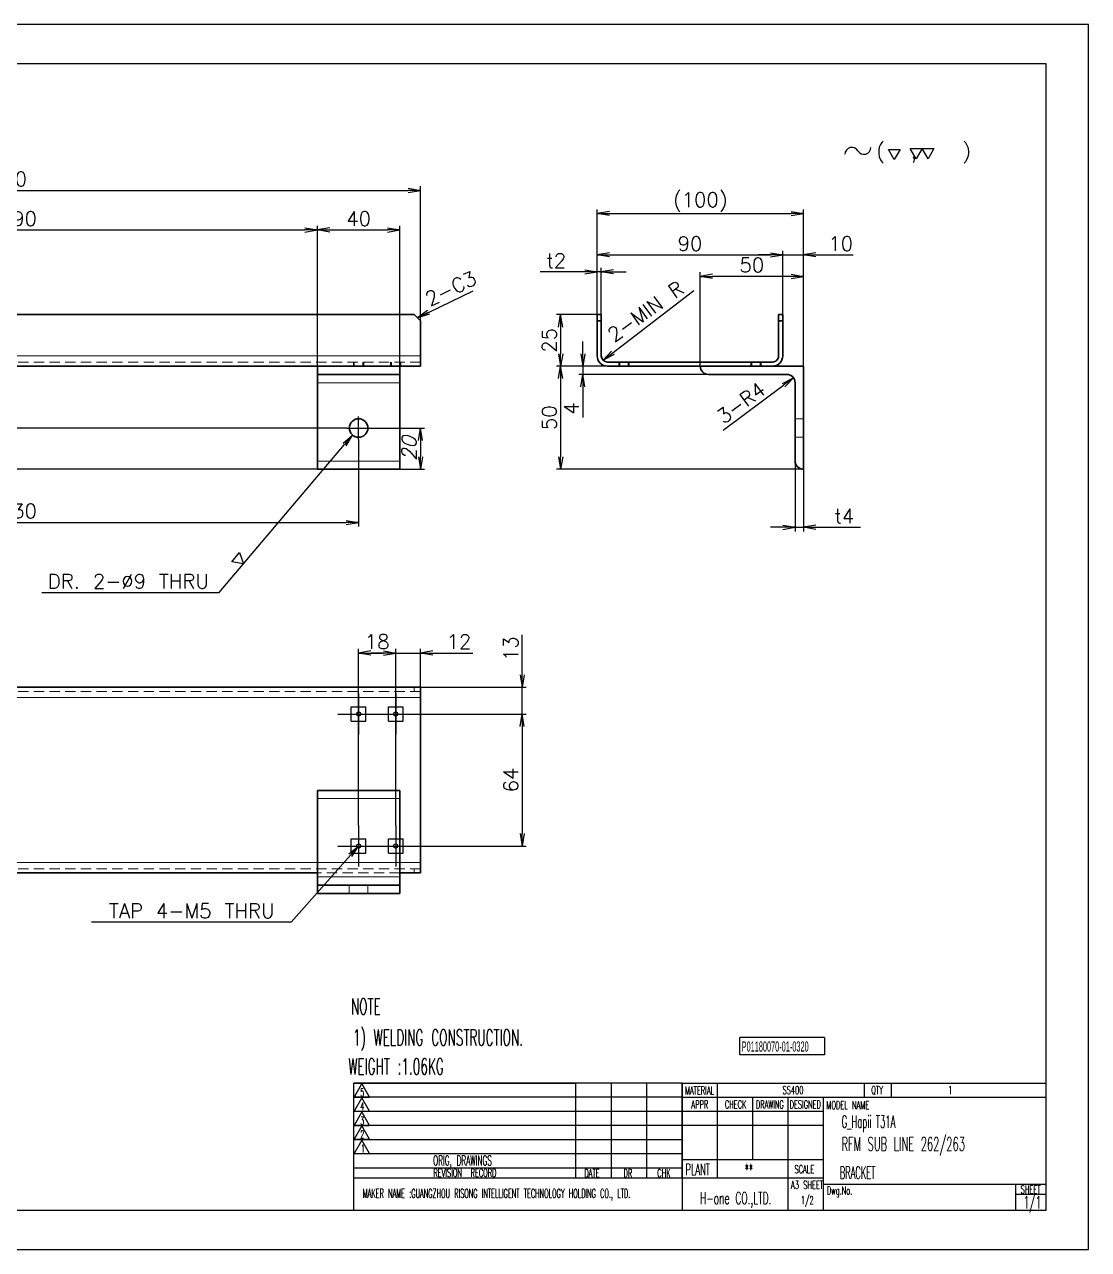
# Model space of a CAD drawing. Header units: inches. Extents: x 21 to 8642, y -3779 to 2137.
# Drawn here: x 2162 to 2678, y -2633 to -2039 of the extents above; entities that cross this region are included whole.
import ezdxf

# ---------------------------------------------------------------- set-up
doc = ezdxf.new("R2010")
doc.units = ezdxf.units.IN
doc.header["$MEASUREMENT"] = 0
doc.linetypes.add('CENTER-HOKUTO', pattern=[23, 20, -1, 1, -1])
doc.linetypes.add('HIDDEN-HOKUTO', pattern=[3.8, 2.5, -1.3])
doc.layers.add('AM_HID', color=1, linetype='HIDDEN-HOKUTO', lineweight=25)
doc.layers.add('title_frame', color=7, linetype='Continuous')
doc.layers.add('word_dim', color=253, linetype='Continuous')
doc.styles.add('DIM_FONT', font='romans.shx', dxfattribs={"oblique": 15})
doc.styles.add('MX_NOTE_STANDARD', font='txt.shx', dxfattribs={"bigfont": 'bigfont.shx'})
doc.styles.get("Standard").update_dxf_attribs({"font": 'txt', "bigfont": 'gbcbig.shx'})
doc.dimstyles.new('SCALE-1-2$0', dxfattribs={"dimscale": 2, "dimtxt": 3.5, "dimasz": 3, "dimexe": 1, "dimexo": 0.5, "dimgap": 1, "dimtad": 3, "dimdec": 1, "dimdsep": 46, "dimtxsty": 'DIM_FONT', "dimblk1": 'OPEN', "dimblk2": 'OPEN', "dimsah": 1, "dimcen": 0, "dimclrd": 256, "dimclre": 256, "dimclrt": 7, "dimazin": 2, "dimtm": 1e-09, "dimtfac": 0.6, "dimtmove": 0, "dimatfit": 3, "dimldrblk": 'OPEN', "dimfxl": 1, "dimtolj": 2, "dimarcsym": 0})
doc.dimstyles.new('STANDARD1-2', dxfattribs={"dimscale": 2, "dimtxt": 3.5, "dimasz": 3, "dimexe": 1, "dimexo": 0, "dimgap": 1, "dimtad": 3, "dimdsep": 46, "dimtxsty": 'Standard', "dimblk1": 'OPEN', "dimblk2": 'OPEN', "dimsah": 1, "dimcen": 0, "dimclrd": 256, "dimclre": 256, "dimclrt": 3, "dimadec": 0, "dimazin": 0, "dimtfac": 1, "dimtmove": 0, "dimatfit": 3, "dimldrblk": 'OPEN', "dimfxl": 1, "dimtolj": 1, "dimtzin": 0, "dimarcsym": 0})
doc.dimstyles.new('STANDARD1-2$3', dxfattribs={"dimscale": 2, "dimtxt": 3.5, "dimasz": 3, "dimexe": 1, "dimexo": 0, "dimgap": 1, "dimtad": 3, "dimtoh": 1, "dimdsep": 46, "dimtxsty": 'Standard', "dimblk1": 'OPEN', "dimblk2": 'OPEN', "dimsah": 1, "dimcen": 0, "dimclrd": 256, "dimclre": 256, "dimclrt": 3, "dimadec": 0, "dimazin": 0, "dimtfac": 1, "dimtofl": 0, "dimtmove": 0, "dimatfit": 3, "dimldrblk": 'OPEN', "dimfxl": 1, "dimtolj": 1, "dimtzin": 0, "dimarcsym": 0})

# ---------------------------------------------------------------- blocks, each defined once
blk = doc.blocks.new('shiage0')
at = {"layer": 'word_dim', "color": 3, "linetype": 'Continuous'}
for centre, start, end in [((1.69, 0), 30, 180), ((4.61, 1.69), 210, 0)]:
    blk.add_arc(centre, 1.69, start, end, dxfattribs=at)
blk = doc.blocks.new('11')
at = {"layer": 'title_frame', "color": 3, "linetype": 'Continuous'}
for points in [[(20.38, 3.57), (18.93, 6.07), (24.71, 6.07), (23.27, 3.57), (21.82, 6.07)], [(15.1, 3.38), (13.66, 5.88), (16.55, 5.88)]]:
    blk.add_lwpolyline(points, close=True, dxfattribs=at)
blk.add_blockref('shiage0', (3.13, 4.67), dxfattribs=at)
blk.add_text('(  ,   )', height=3.5, dxfattribs=at).set_placement((10.71, 3.7))
blk = doc.blocks.new('MARK_M5BOLT')
at = {"color": 3, "linetype": 'Continuous'}
for p, q in [((-1.77, -1.77), (-1.77, 1.77)), ((-1.77, 1.77), (1.77, 1.77)), ((1.77, -1.77), (1.77, 1.77)), ((-1.77, -1.77), (1.77, -1.77))]:
    blk.add_line(p, q, dxfattribs=at)
blk.add_circle((0, 0), 0.5, dxfattribs=at)
blk = doc.blocks.new('MARK_CENTER')
at = {"color": 2, "linetype": 'CENTER-HOKUTO'}
for p, q in [((0, 10), (0, -10)), ((-10, 0), (10, 0))]:
    blk.add_line(p, q, dxfattribs=at)
blk = doc.blocks.new('_Open')
at = {"color": 0, "lineweight": -2}
for p, q in [((-1, 0.167), (0, 0)), ((-1, -0.167), (0, 0)), ((0, 0), (-1, 0))]:
    blk.add_line(p, q, dxfattribs=at)
blk = doc.blocks.new('*D290')
at = {"layer": 'DEFPOINTS', "color": 0, "linetype": 'Continuous', "transparency": 16777216}
for p in [(2354.45, -2119.34), (1954.45, -2204.6), (2354.45, -2204.6)]:
    blk.add_point(p, dxfattribs=at)
at = {"layer": 'word_dim', "linetype": 'Continuous', "lineweight": -2, "transparency": 16777216}
for p, q in [((1954.45, -2204.6), (1954.45, -2117.34)), ((1960.45, -2119.34), (2348.45, -2119.34)), ((2354.45, -2204.6), (2354.45, -2117.34))]:
    blk.add_line(p, q, dxfattribs=at)
at = {"layer": 'word_dim', "linetype": 'Continuous', "lineweight": -2, "transparency": 16777216, "xscale": 6, "yscale": 6, "zscale": 6, "rotation": 180}
blk.add_blockref('_Open', (1954.45, -2119.34), dxfattribs=at)
at = {"layer": 'word_dim', "linetype": 'Continuous', "lineweight": -2, "transparency": 16777216, "xscale": 6, "yscale": 6, "zscale": 6}
blk.add_blockref('_Open', (2354.45, -2119.34), dxfattribs=at)
at = {"layer": 'word_dim', "color": 3, "linetype": 'Continuous', "transparency": 16777216, "insert": (2154.73, -2113.84), "char_height": 7, "attachment_point": 5}
blk.add_mtext('\\A1;400', dxfattribs=at)
blk = doc.blocks.new('*D291')
at = {"layer": 'DEFPOINTS', "color": 0, "linetype": 'Continuous', "transparency": 16777216}
for p in [(2440.12, -2179.6), (2422.43, -2204.6), (2445.12, -2204.6)]:
    blk.add_point(p, dxfattribs=at)
at = {"layer": 'word_dim', "linetype": 'Continuous', "lineweight": -2, "transparency": 16777216}
for p, q in [((2440.12, -2179.6), (2420.43, -2179.6)), ((2422.43, -2185.6), (2422.43, -2198.6)), ((2445.12, -2204.6), (2420.43, -2204.6))]:
    blk.add_line(p, q, dxfattribs=at)
at = {"layer": 'word_dim', "linetype": 'Continuous', "lineweight": -2, "transparency": 16777216, "xscale": 6, "yscale": 6, "zscale": 6}
for p, rotation in [((2422.43, -2179.6), 90), ((2422.43, -2204.6), 270)]:
    blk.add_blockref('_Open', p, dxfattribs=dict(at, rotation=rotation))
at = {"layer": 'word_dim', "color": 3, "linetype": 'Continuous', "transparency": 16777216, "insert": (2416.93, -2192.1), "char_height": 7, "attachment_point": 5, "rotation": 90}
blk.add_mtext('\\A1;25', dxfattribs=at)
blk = doc.blocks.new('*D292')
at = {"layer": 'DEFPOINTS', "color": 0, "linetype": 'Continuous', "transparency": 16777216}
for p in [(2530.12, -2150.64), (2440.12, -2199.6), (2530.12, -2199.6)]:
    blk.add_point(p, dxfattribs=at)
at = {"layer": 'word_dim', "linetype": 'Continuous', "lineweight": -2, "transparency": 16777216}
for p, q in [((2440.12, -2199.6), (2440.12, -2148.64)), ((2530.12, -2199.6), (2530.12, -2148.64)), ((2446.12, -2150.64), (2524.12, -2150.64))]:
    blk.add_line(p, q, dxfattribs=at)
at = {"layer": 'word_dim', "linetype": 'Continuous', "lineweight": -2, "transparency": 16777216, "xscale": 6, "yscale": 6, "zscale": 6, "rotation": 180}
blk.add_blockref('_Open', (2440.12, -2150.64), dxfattribs=at)
at = {"layer": 'word_dim', "linetype": 'Continuous', "lineweight": -2, "transparency": 16777216, "xscale": 6, "yscale": 6, "zscale": 6}
blk.add_blockref('_Open', (2530.12, -2150.64), dxfattribs=at)
at = {"layer": 'word_dim', "color": 3, "linetype": 'Continuous', "transparency": 16777216, "insert": (2485.12, -2145.14), "char_height": 7, "attachment_point": 5}
blk.add_mtext('\\A1;90', dxfattribs=at)
blk = doc.blocks.new('*D295')
at = {"layer": 'DEFPOINTS', "color": 0, "linetype": 'Continuous', "transparency": 16777216}
for p in [(2304.45, -2138.54), (2014.45, -2204.6), (2304.45, -2204.6)]:
    blk.add_point(p, dxfattribs=at)
at = {"layer": 'word_dim', "linetype": 'Continuous', "lineweight": -2, "transparency": 16777216}
for p, q in [((2014.45, -2204.6), (2014.45, -2136.54)), ((2304.45, -2204.6), (2304.45, -2136.54)), ((2020.45, -2138.54), (2298.45, -2138.54))]:
    blk.add_line(p, q, dxfattribs=at)
at = {"layer": 'word_dim', "linetype": 'Continuous', "lineweight": -2, "transparency": 16777216, "xscale": 6, "yscale": 6, "zscale": 6, "rotation": 180}
blk.add_blockref('_Open', (2014.45, -2138.54), dxfattribs=at)
at = {"layer": 'word_dim', "linetype": 'Continuous', "lineweight": -2, "transparency": 16777216, "xscale": 6, "yscale": 6, "zscale": 6}
blk.add_blockref('_Open', (2304.45, -2138.54), dxfattribs=at)
at = {"layer": 'word_dim', "color": 3, "linetype": 'Continuous', "transparency": 16777216, "insert": (2159.45, -2133.04), "char_height": 7, "attachment_point": 5}
blk.add_mtext('\\A1;290', dxfattribs=at)
blk = doc.blocks.new('*D296')
at = {"layer": 'DEFPOINTS', "color": 0, "linetype": 'Continuous', "transparency": 16777216}
for p in [(2344.45, -2138.54), (2304.45, -2254.6), (2344.45, -2254.6)]:
    blk.add_point(p, dxfattribs=at)
at = {"layer": 'word_dim', "linetype": 'Continuous', "lineweight": -2, "transparency": 16777216}
for p, q in [((2304.45, -2254.6), (2304.45, -2136.54)), ((2344.45, -2254.6), (2344.45, -2136.54)), ((2310.45, -2138.54), (2338.45, -2138.54))]:
    blk.add_line(p, q, dxfattribs=at)
at = {"layer": 'word_dim', "linetype": 'Continuous', "lineweight": -2, "transparency": 16777216, "xscale": 6, "yscale": 6, "zscale": 6, "rotation": 180}
blk.add_blockref('_Open', (2304.45, -2138.54), dxfattribs=at)
at = {"layer": 'word_dim', "linetype": 'Continuous', "lineweight": -2, "transparency": 16777216, "xscale": 6, "yscale": 6, "zscale": 6}
blk.add_blockref('_Open', (2344.45, -2138.54), dxfattribs=at)
at = {"layer": 'word_dim', "color": 3, "linetype": 'Continuous', "transparency": 16777216, "insert": (2324.45, -2133.04), "char_height": 7, "attachment_point": 5}
blk.add_mtext('\\A1;40', dxfattribs=at)
blk = doc.blocks.new('*D297')
at = {"layer": 'DEFPOINTS', "color": 0, "linetype": 'Continuous', "transparency": 16777216}
for p in [(2540.12, -2204.6), (2422.43, -2254.6), (2540.12, -2254.6)]:
    blk.add_point(p, dxfattribs=at)
at = {"layer": 'word_dim', "linetype": 'Continuous', "lineweight": -2, "transparency": 16777216}
for p, q in [((2540.12, -2204.6), (2420.43, -2204.6)), ((2422.43, -2210.6), (2422.43, -2248.6)), ((2540.12, -2254.6), (2420.43, -2254.6))]:
    blk.add_line(p, q, dxfattribs=at)
at = {"layer": 'word_dim', "linetype": 'Continuous', "lineweight": -2, "transparency": 16777216, "xscale": 6, "yscale": 6, "zscale": 6}
for p, rotation in [((2422.43, -2204.6), 90), ((2422.43, -2254.6), 270)]:
    blk.add_blockref('_Open', p, dxfattribs=dict(at, rotation=rotation))
at = {"layer": 'word_dim', "color": 3, "linetype": 'Continuous', "transparency": 16777216, "insert": (2416.93, -2229.6), "char_height": 7, "attachment_point": 5, "rotation": 90}
blk.add_mtext('\\A1;50', dxfattribs=at)
blk = doc.blocks.new('*D298')
at = {"layer": 'DEFPOINTS', "color": 0, "linetype": 'Continuous', "transparency": 16777216}
for p in [(2433.16, -2204.6), (2494.12, -2204.6), (2494.12, -2208.6)]:
    blk.add_point(p, dxfattribs=at)
at = {"layer": 'word_dim', "linetype": 'Continuous', "lineweight": -2, "transparency": 16777216}
for p, q in [((2433.16, -2198.6), (2433.16, -2192.6)), ((2494.12, -2204.6), (2431.16, -2204.6)), ((2494.12, -2208.6), (2431.16, -2208.6)), ((2433.16, -2204.6), (2433.16, -2208.6)), ((2433.16, -2214.6), (2433.16, -2229.43))]:
    blk.add_line(p, q, dxfattribs=at)
at = {"layer": 'word_dim', "linetype": 'Continuous', "lineweight": -2, "transparency": 16777216, "xscale": 6, "yscale": 6, "zscale": 6}
for p, rotation in [((2433.16, -2204.6), 270), ((2433.16, -2208.6), 90)]:
    blk.add_blockref('_Open', p, dxfattribs=dict(at, rotation=rotation))
at = {"layer": 'word_dim', "color": 3, "linetype": 'Continuous', "transparency": 16777216, "insert": (2427.66, -2225.1), "char_height": 7, "attachment_point": 5, "rotation": 90}
blk.add_mtext('\\A1;4', dxfattribs=at)
blk = doc.blocks.new('*D299')
at = {"layer": 'DEFPOINTS', "color": 0, "linetype": 'Continuous', "transparency": 16777216}
for p in [(2536.12, -2212.6), (2540.12, -2212.6), (2540.12, -2282.71)]:
    blk.add_point(p, dxfattribs=at)
at = {"layer": 'word_dim', "linetype": 'Continuous', "lineweight": -2, "transparency": 16777216}
for p, q in [((2536.12, -2212.6), (2536.12, -2284.71)), ((2540.12, -2212.6), (2540.12, -2284.71)), ((2530.12, -2282.71), (2524.12, -2282.71)), ((2536.12, -2282.71), (2540.12, -2282.71)), ((2546.12, -2282.71), (2567.79, -2282.71))]:
    blk.add_line(p, q, dxfattribs=at)
at = {"layer": 'word_dim', "linetype": 'Continuous', "lineweight": -2, "transparency": 16777216, "xscale": 6, "yscale": 6, "zscale": 6}
blk.add_blockref('_Open', (2536.12, -2282.71), dxfattribs=at)
at = {"layer": 'word_dim', "linetype": 'Continuous', "lineweight": -2, "transparency": 16777216, "xscale": 6, "yscale": 6, "zscale": 6, "rotation": 180}
blk.add_blockref('_Open', (2540.12, -2282.71), dxfattribs=at)
at = {"layer": 'word_dim', "color": 3, "linetype": 'Continuous', "transparency": 16777216, "insert": (2559.96, -2277.21), "char_height": 7, "attachment_point": 5}
blk.add_mtext('\\A1;t4', dxfattribs=at)
blk = doc.blocks.new('*D300')
at = {"layer": 'DEFPOINTS', "color": 0, "linetype": 'Continuous', "transparency": 16777216}
for p in [(2540.12, -2130.58), (2440.12, -2179.6), (2540.12, -2204.6)]:
    blk.add_point(p, dxfattribs=at)
at = {"layer": 'word_dim', "linetype": 'Continuous', "lineweight": -2, "transparency": 16777216}
for p, q in [((2440.12, -2179.6), (2440.12, -2128.58)), ((2446.12, -2130.58), (2534.12, -2130.58)), ((2540.12, -2204.6), (2540.12, -2128.58))]:
    blk.add_line(p, q, dxfattribs=at)
at = {"layer": 'word_dim', "linetype": 'Continuous', "lineweight": -2, "transparency": 16777216, "xscale": 6, "yscale": 6, "zscale": 6, "rotation": 180}
blk.add_blockref('_Open', (2440.12, -2130.58), dxfattribs=at)
at = {"layer": 'word_dim', "linetype": 'Continuous', "lineweight": -2, "transparency": 16777216, "xscale": 6, "yscale": 6, "zscale": 6}
blk.add_blockref('_Open', (2540.12, -2130.58), dxfattribs=at)
at = {"layer": 'word_dim', "color": 3, "linetype": 'Continuous', "transparency": 16777216, "insert": (2490.12, -2125.08), "char_height": 7, "attachment_point": 5}
blk.add_mtext('\\A1;(100)', dxfattribs=at)
blk = doc.blocks.new('*D301')
at = {"layer": 'DEFPOINTS', "color": 0, "linetype": 'Continuous', "transparency": 16777216}
for p in [(2540.12, -2150.64), (2530.12, -2179.6), (2540.12, -2204.6)]:
    blk.add_point(p, dxfattribs=at)
at = {"layer": 'word_dim', "linetype": 'Continuous', "lineweight": -2, "transparency": 16777216}
for p, q in [((2530.12, -2179.6), (2530.12, -2148.64)), ((2540.12, -2204.6), (2540.12, -2148.64)), ((2524.12, -2150.64), (2518.12, -2150.64)), ((2530.12, -2150.64), (2540.12, -2150.64)), ((2546.12, -2150.64), (2564.29, -2150.64))]:
    blk.add_line(p, q, dxfattribs=at)
at = {"layer": 'word_dim', "linetype": 'Continuous', "lineweight": -2, "transparency": 16777216, "xscale": 6, "yscale": 6, "zscale": 6}
blk.add_blockref('_Open', (2530.12, -2150.64), dxfattribs=at)
at = {"layer": 'word_dim', "linetype": 'Continuous', "lineweight": -2, "transparency": 16777216, "xscale": 6, "yscale": 6, "zscale": 6, "rotation": 180}
blk.add_blockref('_Open', (2540.12, -2150.64), dxfattribs=at)
at = {"layer": 'word_dim', "color": 3, "linetype": 'Continuous', "transparency": 16777216, "insert": (2558.21, -2145.14), "char_height": 7, "attachment_point": 5}
blk.add_mtext('\\A1;10', dxfattribs=at)
blk = doc.blocks.new('*D302')
at = {"layer": 'DEFPOINTS', "color": 0, "linetype": 'Continuous', "transparency": 16777216}
for p in [(2532.12, -2212.6), (2535.33, -2210.2)]:
    blk.add_point(p, dxfattribs=at)
at = {"layer": 'word_dim', "linetype": 'Continuous', "lineweight": -2, "transparency": 16777216}
blk.add_line((2501.28, -2235.63), (2530.52, -2213.79), dxfattribs=at)
at = {"layer": 'word_dim', "linetype": 'Continuous', "lineweight": -2, "transparency": 16777216, "xscale": 6, "yscale": 6, "zscale": 6, "rotation": 36.75518325334529}
blk.add_blockref('_Open', (2535.33, -2210.2), dxfattribs=at)
at = {"layer": 'word_dim', "color": 3, "linetype": 'Continuous', "transparency": 16777216, "insert": (2509.87, -2222.35), "char_height": 7, "attachment_point": 5, "rotation": 36.75518}
blk.add_mtext('\\A1;3-R4', dxfattribs=at)
blk = doc.blocks.new('*D304')
at = {"layer": 'DEFPOINTS', "color": 0, "linetype": 'Continuous', "transparency": 16777216}
for p in [(2318.82, -2234.6), (1934.77, -2254.6), (2304.45, -2254.6)]:
    blk.add_point(p, dxfattribs=at)
at = {"layer": 'word_dim', "linetype": 'Continuous', "lineweight": -2, "transparency": 16777216}
for p, q in [((2318.82, -2234.6), (1932.77, -2234.6)), ((1934.77, -2240.6), (1934.77, -2248.6)), ((2304.45, -2254.6), (1932.77, -2254.6))]:
    blk.add_line(p, q, dxfattribs=at)
at = {"layer": 'word_dim', "linetype": 'Continuous', "lineweight": -2, "transparency": 16777216, "xscale": 6, "yscale": 6, "zscale": 6}
for p, rotation in [((1934.77, -2234.6), 90), ((1934.77, -2254.6), 270)]:
    blk.add_blockref('_Open', p, dxfattribs=dict(at, rotation=rotation))
at = {"layer": 'word_dim', "color": 3, "linetype": 'Continuous', "transparency": 16777216, "insert": (1929.27, -2244.6), "char_height": 7, "attachment_point": 5, "rotation": 90}
blk.add_mtext('\\A1;20', dxfattribs=at)
blk = doc.blocks.new('*D306')
at = {"layer": 'DEFPOINTS', "color": 0, "linetype": 'Continuous', "transparency": 16777216}
for p in [(2324.45, -2240.22), (1994.45, -2254.6), (2324.45, -2280.35)]:
    blk.add_point(p, dxfattribs=at)
at = {"layer": 'word_dim', "linetype": 'Continuous', "lineweight": -2, "transparency": 16777216}
for p, q in [((2324.45, -2240.22), (2324.45, -2282.35)), ((1994.45, -2254.6), (1994.45, -2282.35)), ((2000.45, -2280.35), (2318.45, -2280.35))]:
    blk.add_line(p, q, dxfattribs=at)
at = {"layer": 'word_dim', "linetype": 'Continuous', "lineweight": -2, "transparency": 16777216, "xscale": 6, "yscale": 6, "zscale": 6, "rotation": 180}
blk.add_blockref('_Open', (1994.45, -2280.35), dxfattribs=at)
at = {"layer": 'word_dim', "linetype": 'Continuous', "lineweight": -2, "transparency": 16777216, "xscale": 6, "yscale": 6, "zscale": 6}
blk.add_blockref('_Open', (2324.45, -2280.35), dxfattribs=at)
at = {"layer": 'word_dim', "color": 3, "linetype": 'Continuous', "transparency": 16777216, "insert": (2159.45, -2274.85), "char_height": 7, "attachment_point": 5}
blk.add_mtext('\\A1;330', dxfattribs=at)
blk = doc.blocks.new('*D307')
at = {"layer": 'DEFPOINTS', "color": 0, "linetype": 'Continuous', "transparency": 16777216}
for p in [(2354.45, -2343.7), (2342.45, -2373.27), (2354.45, -2373.27)]:
    blk.add_point(p, dxfattribs=at)
at = {"layer": 'word_dim', "linetype": 'Continuous', "lineweight": -2, "transparency": 16777216}
for p, q in [((2336.45, -2343.7), (2330.45, -2343.7)), ((2342.45, -2373.27), (2342.45, -2341.7)), ((2342.45, -2343.7), (2354.45, -2343.7)), ((2354.45, -2373.27), (2354.45, -2341.7)), ((2360.45, -2343.7), (2379.78, -2343.7))]:
    blk.add_line(p, q, dxfattribs=at)
at = {"layer": 'word_dim', "linetype": 'Continuous', "lineweight": -2, "transparency": 16777216, "xscale": 6, "yscale": 6, "zscale": 6}
blk.add_blockref('_Open', (2342.45, -2343.7), dxfattribs=at)
at = {"layer": 'word_dim', "linetype": 'Continuous', "lineweight": -2, "transparency": 16777216, "xscale": 6, "yscale": 6, "zscale": 6, "rotation": 180}
blk.add_blockref('_Open', (2354.45, -2343.7), dxfattribs=at)
at = {"layer": 'word_dim', "color": 3, "linetype": 'Continuous', "transparency": 16777216, "insert": (2373.11, -2338.2), "char_height": 7, "attachment_point": 5}
blk.add_mtext('\\A1;12', dxfattribs=at)
blk = doc.blocks.new('*D308')
at = {"layer": 'DEFPOINTS', "color": 0, "linetype": 'Continuous', "transparency": 16777216}
for p in [(2314.45, -2360.27), (2403.77, -2360.27), (2314.45, -2373.27)]:
    blk.add_point(p, dxfattribs=at)
at = {"layer": 'word_dim', "linetype": 'Continuous', "lineweight": -2, "transparency": 16777216}
for p, q in [((2403.77, -2354.27), (2403.77, -2334.94)), ((2314.45, -2360.27), (2405.77, -2360.27)), ((2403.77, -2373.27), (2403.77, -2360.27)), ((2314.45, -2373.27), (2405.77, -2373.27)), ((2403.77, -2379.27), (2403.77, -2385.27))]:
    blk.add_line(p, q, dxfattribs=at)
at = {"layer": 'word_dim', "linetype": 'Continuous', "lineweight": -2, "transparency": 16777216, "xscale": 6, "yscale": 6, "zscale": 6}
for p, rotation in [((2403.77, -2360.27), 270), ((2403.77, -2373.27), 90)]:
    blk.add_blockref('_Open', p, dxfattribs=dict(at, rotation=rotation))
at = {"layer": 'word_dim', "color": 3, "linetype": 'Continuous', "transparency": 16777216, "insert": (2398.27, -2341.6), "char_height": 7, "attachment_point": 5, "rotation": 90}
blk.add_mtext('\\A1;13', dxfattribs=at)
blk = doc.blocks.new('*D309')
at = {"layer": 'DEFPOINTS', "color": 0, "linetype": 'Continuous', "transparency": 16777216}
for p in [(2342.45, -2343.7), (2324.45, -2427.27), (2342.45, -2427.27)]:
    blk.add_point(p, dxfattribs=at)
at = {"layer": 'word_dim', "linetype": 'Continuous', "lineweight": -2, "transparency": 16777216}
for p, q in [((2324.45, -2427.27), (2324.45, -2341.7)), ((2330.45, -2343.7), (2336.45, -2343.7)), ((2342.45, -2427.27), (2342.45, -2341.7))]:
    blk.add_line(p, q, dxfattribs=at)
at = {"layer": 'word_dim', "linetype": 'Continuous', "lineweight": -2, "transparency": 16777216, "xscale": 6, "yscale": 6, "zscale": 6, "rotation": 180}
blk.add_blockref('_Open', (2324.45, -2343.7), dxfattribs=at)
at = {"layer": 'word_dim', "linetype": 'Continuous', "lineweight": -2, "transparency": 16777216, "xscale": 6, "yscale": 6, "zscale": 6}
blk.add_blockref('_Open', (2342.45, -2343.7), dxfattribs=at)
at = {"layer": 'word_dim', "color": 3, "linetype": 'Continuous', "transparency": 16777216, "insert": (2333.45, -2338.2), "char_height": 7, "attachment_point": 5}
blk.add_mtext('\\A1;18', dxfattribs=at)
blk = doc.blocks.new('*D310')
at = {"layer": 'DEFPOINTS', "color": 0, "linetype": 'Continuous', "transparency": 16777216}
for p in [(2345.98, -2373.27), (2352.45, -2437.27), (2403.77, -2437.27)]:
    blk.add_point(p, dxfattribs=at)
at = {"layer": 'word_dim', "linetype": 'Continuous', "lineweight": -2, "transparency": 16777216}
for p, q in [((2345.98, -2373.27), (2405.77, -2373.27)), ((2403.77, -2379.27), (2403.77, -2431.27)), ((2352.45, -2437.27), (2405.77, -2437.27))]:
    blk.add_line(p, q, dxfattribs=at)
at = {"layer": 'word_dim', "linetype": 'Continuous', "lineweight": -2, "transparency": 16777216, "xscale": 6, "yscale": 6, "zscale": 6}
for p, rotation in [((2403.77, -2373.27), 90), ((2403.77, -2437.27), 270)]:
    blk.add_blockref('_Open', p, dxfattribs=dict(at, rotation=rotation))
at = {"layer": 'word_dim', "color": 3, "linetype": 'Continuous', "transparency": 16777216, "insert": (2398.27, -2405.27), "char_height": 7, "attachment_point": 5, "rotation": 90}
blk.add_mtext('\\A1;64', dxfattribs=at)
blk = doc.blocks.new('*D311')
at = {"layer": 'DEFPOINTS', "color": 0, "linetype": 'Continuous', "transparency": 16777216}
for p in [(2440.12, -2158.89), (2440.12, -2179.6), (2442.12, -2179.6)]:
    blk.add_point(p, dxfattribs=at)
at = {"layer": 'word_dim', "linetype": 'Continuous', "lineweight": -2, "transparency": 16777216}
for p, q in [((2434.12, -2158.89), (2412.46, -2158.89)), ((2440.12, -2179.6), (2440.12, -2156.89)), ((2442.12, -2158.89), (2440.12, -2158.89)), ((2442.12, -2179.6), (2442.12, -2156.89)), ((2448.12, -2158.89), (2454.12, -2158.89))]:
    blk.add_line(p, q, dxfattribs=at)
at = {"layer": 'word_dim', "linetype": 'Continuous', "lineweight": -2, "transparency": 16777216, "xscale": 6, "yscale": 6, "zscale": 6}
blk.add_blockref('_Open', (2440.12, -2158.89), dxfattribs=at)
at = {"layer": 'word_dim', "linetype": 'Continuous', "lineweight": -2, "transparency": 16777216, "xscale": 6, "yscale": 6, "zscale": 6, "rotation": 180}
blk.add_blockref('_Open', (2442.12, -2158.89), dxfattribs=at)
at = {"layer": 'word_dim', "color": 3, "linetype": 'Continuous', "transparency": 16777216, "insert": (2420.29, -2153.39), "char_height": 7, "attachment_point": 5}
blk.add_mtext('\\A1;t2', dxfattribs=at)
blk = doc.blocks.new('*D312')
at = {"layer": 'DEFPOINTS', "color": 0, "linetype": 'Continuous', "transparency": 16777216}
for p in [(2327.35, -2231.16), (2321.54, -2238.03)]:
    blk.add_point(p, dxfattribs=at)
at = {"layer": 'word_dim', "linetype": 'Continuous', "lineweight": -2, "transparency": 16777216}
for p, q in [((2256.86, -2314.4), (2317.66, -2242.61)), ((2170.86, -2314.4), (2256.86, -2314.4))]:
    blk.add_line(p, q, dxfattribs=at)
at = {"layer": 'word_dim', "linetype": 'Continuous', "lineweight": -2, "transparency": 16777216, "xscale": 6, "yscale": 6, "zscale": 6, "rotation": 49.73748928374545}
blk.add_blockref('_Open', (2321.54, -2238.03), dxfattribs=at)
at = {"layer": 'word_dim', "color": 3, "linetype": 'Continuous', "transparency": 16777216, "insert": (2212.86, -2308.9), "char_height": 7, "attachment_point": 5}
blk.add_mtext('\\A1;DR. 2-∅9 THRU', dxfattribs=at)
blk = doc.blocks.new('shiage1')
at = {"layer": 'word_dim', "color": 3, "linetype": 'Continuous'}
for p, q in [((0, 0), (-1.44, 2.5)), ((-1.44, 2.5), (1.44, 2.5)), ((1.44, 2.5), (0, 0))]:
    blk.add_line(p, q, dxfattribs=at)
blk = doc.blocks.new('*D335')
at = {"layer": 'DEFPOINTS', "color": 0, "linetype": 'Continuous', "ltscale": 2, "transparency": 16777216}
for p in [(2490.12, -2161.06), (2490.12, -2204.6), (2540.12, -2204.6)]:
    blk.add_point(p, dxfattribs=at)
at = {"layer": 'word_dim', "linetype": 'Continuous', "lineweight": -2, "ltscale": 2, "transparency": 16777216}
for p, q in [((2490.12, -2204.6), (2490.12, -2159.06)), ((2534.12, -2161.06), (2496.12, -2161.06)), ((2540.12, -2204.6), (2540.12, -2159.06))]:
    blk.add_line(p, q, dxfattribs=at)
at = {"layer": 'word_dim', "linetype": 'Continuous', "lineweight": -2, "ltscale": 2, "transparency": 16777216, "xscale": 6, "yscale": 6, "zscale": 6, "rotation": 180}
blk.add_blockref('_Open', (2490.12, -2161.06), dxfattribs=at)
at = {"layer": 'word_dim', "linetype": 'Continuous', "lineweight": -2, "ltscale": 2, "transparency": 16777216, "xscale": 6, "yscale": 6, "zscale": 6}
blk.add_blockref('_Open', (2540.12, -2161.06), dxfattribs=at)
at = {"layer": 'word_dim', "color": 3, "linetype": 'Continuous', "ltscale": 2, "transparency": 16777216, "insert": (2515.12, -2155.56), "char_height": 7, "attachment_point": 5}
blk.add_mtext('\\A1;50', dxfattribs=at)
blk = doc.blocks.new('*D369')
at = {"lineweight": -2, "transparency": 16777216}
for p, q in [((2325.45, -2234.6), (2356.45, -2234.6)), ((2354.45, -2240.6), (2354.45, -2248.6)), ((2325.45, -2254.6), (2356.45, -2254.6))]:
    blk.add_line(p, q, dxfattribs=at)
at = {"layer": 'DEFPOINTS', "color": 0, "transparency": 16777216}
for p in [(2324.45, -2234.6), (2324.45, -2254.6), (2354.45, -2254.6)]:
    blk.add_point(p, dxfattribs=at)
at = {"lineweight": -2, "transparency": 16777216, "xscale": 6, "yscale": 6, "zscale": 6}
for p, rotation in [((2354.45, -2234.6), 90), ((2354.45, -2254.6), 270)]:
    blk.add_blockref('_Open', p, dxfattribs=dict(at, rotation=rotation))
at = {"color": 7, "transparency": 16777216, "insert": (2348.95, -2244.6), "char_height": 7, "attachment_point": 5, "rotation": 90, "style": 'DIM_FONT'}
blk.add_mtext('\\A2;20', dxfattribs=at)

msp = doc.modelspace()

# ---------------------------------------------------------------- linework, layer by layer
at = {"color": 7, "lineweight": 35}
for p, q in [((2351.445, -2179.597), (1957.445, -2179.597)), ((2525.124, -2202.597), (2445.124, -2202.597)), ((2354.445, -2204.597), (1954.445, -2204.597)), ((2344.445, -2204.597), (2304.445, -2204.597)), ((2344.445, -2208.597), (2304.445, -2208.597)), ((2525.124, -2204.597), (2445.124, -2204.597)), ((2490.124, -2204.597), (2515.645, -2204.597)), ((2494.124, -2208.597), (2532.124, -2208.597)), ((2518.611, -2204.597), (2540.124, -2204.597)), ((2540.124, -2204.597), (2540.124, -2254.597)), ((2304.445, -2212.597), (2304.445, -2250.597)), ((2344.445, -2212.597), (2344.445, -2250.597)), ((2536.124, -2212.597), (2536.124, -2250.597)), ((2344.445, -2254.597), (2304.445, -2254.597)), ((2354.445, -2360.269), (1954.445, -2360.269)), ((2354.445, -2445.269), (2354.445, -2365.269)), ((2344.445, -2410.269), (2304.445, -2410.269)), ((2304.445, -2414.269), (2304.445, -2452.269)), ((2344.445, -2414.269), (2344.445, -2452.269)), ((2304.445, -2450.269), (2014.445, -2450.269)), ((2344.445, -2456.269), (2304.445, -2456.269)), ((2344.445, -2460.269), (2304.445, -2460.269))]:
    msp.add_line(p, q, dxfattribs=at)
at = {"color": 7, "lineweight": 35, "ltscale": 0.106066}
msp.add_line((2351.445, -2179.597), (2354.445, -2182.597), dxfattribs=at)
at = {"color": 7, "lineweight": 35, "ltscale": 0.05}
for p, q in [((2440.124, -2179.597), (2442.124, -2179.597)), ((2528.124, -2179.597), (2530.124, -2179.597)), ((2440.124, -2182.597), (2442.124, -2182.597)), ((2528.124, -2182.597), (2530.124, -2182.597))]:
    msp.add_line(p, q, dxfattribs=at)
at = {"color": 7, "lineweight": 35, "ltscale": 0.075}
for p, q in [((2440.124, -2179.597), (2440.124, -2182.597)), ((2442.124, -2179.597), (2442.124, -2182.597)), ((2528.124, -2179.597), (2528.124, -2182.597)), ((2530.124, -2179.597), (2530.124, -2182.597))]:
    msp.add_line(p, q, dxfattribs=at)
at = {"color": 7, "lineweight": 35, "ltscale": 0.425001}
for p, q in [((2354.445, -2199.597), (2354.445, -2182.597)), ((2440.124, -2199.597), (2440.124, -2182.597)), ((2442.124, -2199.597), (2442.124, -2182.597)), ((2528.124, -2182.597), (2528.124, -2199.597)), ((2530.124, -2182.597), (2530.124, -2199.597))]:
    msp.add_line(p, q, dxfattribs=at)
at = {"color": 7, "lineweight": 13}
for p, q in [((2354.445, -2199.597), (1954.445, -2199.597)), ((2344.445, -2212.597), (2304.445, -2212.597)), ((2344.445, -2250.597), (2304.445, -2250.597)), ((2354.445, -2365.269), (1954.445, -2365.269)), ((2344.445, -2414.269), (2304.445, -2414.269)), ((2304.445, -2445.269), (2014.445, -2445.269)), ((2344.445, -2452.269), (2304.445, -2452.269))]:
    msp.add_line(p, q, dxfattribs=at)
at = {"color": 7, "lineweight": 35, "ltscale": 0.125}
for p, q in [((2354.445, -2199.597), (2354.445, -2204.597)), ((2354.445, -2360.269), (2354.445, -2365.269)), ((2354.445, -2445.269), (2354.445, -2450.269))]:
    msp.add_line(p, q, dxfattribs=at)
at = {"color": 7, "lineweight": 35, "ltscale": 0.1}
for p, q in [((2304.445, -2204.597), (2304.445, -2208.597)), ((2304.445, -2208.597), (2304.445, -2212.597)), ((2344.445, -2204.597), (2344.445, -2208.597)), ((2344.445, -2208.597), (2344.445, -2212.597)), ((2304.445, -2250.597), (2304.445, -2254.597)), ((2344.445, -2250.597), (2344.445, -2254.597)), ((2304.445, -2410.269), (2304.445, -2414.269)), ((2344.445, -2410.269), (2344.445, -2414.269)), ((2304.445, -2452.269), (2304.445, -2456.269)), ((2344.445, -2452.269), (2344.445, -2456.269)), ((2304.445, -2456.269), (2304.445, -2460.269)), ((2344.445, -2456.269), (2344.445, -2460.269))]:
    msp.add_line(p, q, dxfattribs=at)
at = {"color": 2, "linetype": 'CENTER-HOKUTO'}
for p, q in [((2324.445, -2240.222), (2324.445, -2228.972)), ((2318.82, -2234.597), (2330.07, -2234.597))]:
    msp.add_line(p, q, dxfattribs=at)
at = {"color": 7, "lineweight": 13, "ltscale": 0.25}
msp.add_line((2354.445, -2445.269), (2344.445, -2445.269), dxfattribs=at)
at = {"color": 7, "lineweight": 35, "ltscale": 0.25}
msp.add_line((2354.445, -2450.269), (2344.445, -2450.269), dxfattribs=at)
at = {"color": 7, "lineweight": 35}
msp.add_circle((2324.445, -2234.597), 4.5, dxfattribs=at)
for centre, radius, start, end in [((2445.124, -2199.597), 5, 180.000005, 269.999997), ((2445.124, -2199.597), 3, 180.000005, 269.999997), ((2525.124, -2199.597), 5, 269.999997, 0), ((2525.124, -2199.597), 3, 269.999997, 0), ((2494.124, -2204.597), 4, 180.000005, 269.999997), ((2532.124, -2212.597), 4, 0, 90.000003), ((2540.124, -2250.597), 4, 180.000005, 269.999997), ((2342.445, -2437.269), 2.067, 345.372308, 14.627692)]:
    msp.add_arc(centre, radius, start, end, dxfattribs=at)
at = {"layer": 'AM_HID', "lineweight": 13, "ltscale": 2}
for p, q in [((2440.124, -2182.597), (2442.124, -2182.597)), ((2528.124, -2182.597), (2530.124, -2182.597)), ((2354.445, -2199.597), (1954.445, -2199.597)), ((2354.445, -2199.597), (1954.445, -2199.597)), ((2354.445, -2199.597), (1954.445, -2199.597)), ((2354.445, -2202.597), (1954.445, -2202.597)), ((2321.945, -2202.597), (2321.945, -2204.597)), ((2321.945, -2202.597), (2321.945, -2204.597)), ((2322.378, -2202.597), (2322.378, -2204.597)), ((2322.378, -2202.597), (2322.378, -2204.597)), ((2326.512, -2202.597), (2326.512, -2204.597)), ((2326.512, -2202.597), (2326.512, -2204.597)), ((2326.945, -2202.597), (2326.945, -2204.597)), ((2326.945, -2202.597), (2326.945, -2204.597)), ((2339.945, -2202.597), (2339.945, -2204.597)), ((2339.945, -2202.597), (2339.945, -2204.597)), ((2340.378, -2202.597), (2340.378, -2204.597)), ((2340.378, -2202.597), (2340.378, -2204.597)), ((2344.512, -2202.597), (2344.512, -2204.597)), ((2344.512, -2202.597), (2344.512, -2204.597)), ((2344.945, -2202.597), (2344.945, -2204.597)), ((2344.945, -2202.597), (2344.945, -2204.597)), ((2450.624, -2202.597), (2450.624, -2204.597)), ((2450.624, -2202.597), (2450.624, -2204.597)), ((2451.057, -2202.597), (2451.057, -2204.597)), ((2451.057, -2202.597), (2451.057, -2204.597)), ((2455.191, -2202.597), (2455.191, -2204.597)), ((2455.191, -2202.597), (2455.191, -2204.597)), ((2455.624, -2202.597), (2455.624, -2204.597)), ((2455.624, -2202.597), (2455.624, -2204.597)), ((2514.624, -2202.597), (2514.624, -2204.597)), ((2514.624, -2202.597), (2514.624, -2204.597)), ((2515.057, -2202.597), (2515.057, -2204.597)), ((2515.057, -2202.597), (2515.057, -2204.597)), ((2519.191, -2202.597), (2519.191, -2204.597)), ((2519.191, -2202.597), (2519.191, -2204.597)), ((2519.624, -2202.597), (2519.624, -2204.597)), ((2519.624, -2202.597), (2519.624, -2204.597)), ((2515.645, -2204.597), (2518.611, -2204.597)), ((2540.124, -2230.097), (2536.124, -2230.097)), ((2540.124, -2230.097), (2536.124, -2230.097)), ((2540.124, -2239.097), (2536.124, -2239.097)), ((2540.124, -2239.097), (2536.124, -2239.097)), ((2354.445, -2362.269), (1954.445, -2362.269)), ((2351.445, -2360.269), (2351.445, -2362.269)), ((2354.445, -2365.269), (1954.445, -2365.269)), ((2354.445, -2445.269), (1954.445, -2445.269)), ((2344.445, -2445.269), (2304.445, -2445.269)), ((2354.445, -2448.269), (1954.445, -2448.269)), ((2344.445, -2450.269), (2304.445, -2450.269)), ((2351.445, -2448.269), (2351.445, -2450.269)), ((2319.945, -2460.269), (2319.945, -2456.269)), ((2328.945, -2460.269), (2328.945, -2456.269))]:
    msp.add_line(p, q, dxfattribs=at)
at = {"layer": 'title_frame'}
for p, q in [((2509.37, -2538.523), (2509.37, -2530.122)), ((2550.425, -2530.122), (2509.37, -2530.122)), ((2550.425, -2530.122), (2550.425, -2538.523)), ((2550.425, -2538.523), (2509.37, -2538.523)), ((2322.064, -2613.993), (2322.064, -2552.253)), ((2322.064, -2552.253), (2429.864, -2552.253)), ((2481.314, -2552.253), (2322.064, -2552.253)), ((2326.024, -2552.495), (2322.265, -2559.006)), ((2329.783, -2559.006), (2326.024, -2552.495)), ((2429.864, -2598.313), (2429.864, -2552.253)), ((2447.014, -2598.313), (2447.014, -2552.253)), ((2447.014, -2598.313), (2447.014, -2552.253)), ((2464.164, -2598.313), (2464.164, -2552.253)), ((2464.164, -2598.313), (2464.164, -2552.253)), ((2481.314, -2552.253), (2481.314, -2559.113)), ((2481.314, -2552.253), (2481.314, -2613.993)), ((2481.314, -2552.253), (2481.314, -2613.993)), ((2481.314, -2598.313), (2481.314, -2552.253)), ((2481.314, -2552.253), (2657.714, -2552.253)), ((2498.464, -2598.313), (2498.464, -2552.253)), ((2569.514, -2552.253), (2569.514, -2559.113)), ((2582.659, -2552.253), (2582.659, -2559.113)), ((2429.864, -2559.113), (2322.064, -2559.113)), ((2481.314, -2559.113), (2322.064, -2559.113)), ((2322.265, -2559.006), (2329.783, -2559.006)), ((2326.024, -2559.31), (2322.265, -2565.821)), ((2329.783, -2565.821), (2326.024, -2559.31)), ((2481.314, -2559.113), (2657.714, -2559.113)), ((2515.614, -2589.303), (2515.614, -2559.113)), ((2532.764, -2613.993), (2532.764, -2559.113)), ((2549.914, -2613.993), (2549.914, -2559.113)), ((2429.864, -2565.973), (2322.064, -2565.973)), ((2481.314, -2565.973), (2322.064, -2565.973)), ((2322.265, -2565.821), (2329.783, -2565.821)), ((2549.914, -2565.973), (2481.314, -2565.973)), ((2326.024, -2566.228), (2322.265, -2572.739)), ((2329.783, -2572.739), (2326.024, -2566.228)), ((2429.864, -2572.833), (2322.064, -2572.833)), ((2481.314, -2572.833), (2322.064, -2572.833)), ((2322.265, -2572.739), (2329.783, -2572.739)), ((2326.024, -2572.918), (2322.265, -2579.429)), ((2329.783, -2579.429), (2326.024, -2572.918)), ((2549.914, -2572.833), (2481.314, -2572.833)), ((2429.864, -2579.693), (2322.064, -2579.693)), ((2481.314, -2579.693), (2322.064, -2579.693)), ((2322.265, -2579.429), (2329.783, -2579.429)), ((2326.024, -2579.836), (2322.265, -2586.347)), ((2329.783, -2586.347), (2326.024, -2579.836)), ((2429.864, -2586.553), (2322.064, -2586.553)), ((2481.314, -2586.553), (2322.064, -2586.553)), ((2322.265, -2586.347), (2329.783, -2586.347)), ((2481.314, -2589.303), (2549.914, -2589.303)), ((2429.864, -2593.413), (2322.064, -2593.413)), ((2481.314, -2593.413), (2322.064, -2593.413)), ((2481.314, -2598.313), (2322.064, -2598.313)), ((2549.914, -2598.313), (2481.314, -2598.313)), ((2549.914, -2601.253), (2657.714, -2601.253)), ((2643.014, -2601.253), (2643.014, -2613.993)), ((2643.014, -2606.153), (2657.714, -2606.153)), ((2657.714, -2613.993), (2549.914, -2613.993))]:
    msp.add_line(p, q, dxfattribs=at)
at = {"layer": 'title_frame', "color": 4}
msp.add_lwpolyline([(2678.364, -2038.918), (1838.364, -2038.918), (1838.364, -2632.918), (2678.364, -2632.918)], close=True, dxfattribs=at)
at = {"layer": 'title_frame'}
msp.add_lwpolyline([(1859.014, -2057.843), (2657.714, -2057.843), (2657.714, -2613.993), (1859.014, -2613.993)], close=True, dxfattribs=at)

# ---------------------------------------------------------------- block references
at = {"layer": 'word_dim', "linetype": 'Continuous', "ltscale": 2, "xscale": 2, "yscale": 2, "zscale": 2}
msp.add_blockref('11', (2554.006, -2111.212), dxfattribs=at)
at = {"layer": 'word_dim', "color": 3, "linetype": 'Continuous', "xscale": 1.999999999999363, "yscale": 1.999999999999363, "zscale": 1.999999999999363, "rotation": 49.73748928380598}
msp.add_blockref('shiage1', (2268.686, -2300.433), dxfattribs=at)
at = {"layer": 'word_dim', "color": 2, "linetype": 'CENTER-HOKUTO'}
for p in [(2324.445, -2373.269), (2342.445, -2373.269), (2324.445, -2437.269), (2342.445, -2437.269)]:
    msp.add_blockref('MARK_CENTER', p, dxfattribs=at)
at = {"layer": 'word_dim', "color": 3, "linetype": 'Continuous', "xscale": 2, "yscale": 2, "zscale": 2}
for p in [(2324.445, -2373.269), (2342.445, -2373.269), (2324.445, -2437.269), (2342.445, -2437.269)]:
    msp.add_blockref('MARK_M5BOLT', p, dxfattribs=at)

# ---------------------------------------------------------------- texts
at = {"linetype": 'Continuous', "insert": (2558.668, -2571.953), "char_height": 6, "width": 101.8, "attachment_point": 4}
msp.add_mtext('{\\Fromans,bigfont|c134;\\W0.5;\\C3;G\\Fromans,bigfont|c128;_Hapii T\\Fromans,bigfont|c134;31\\Fromans,bigfont|c128;A}', dxfattribs=at)
at = {"layer": 'title_frame', "color": 3, "style": 'MX_NOTE_STANDARD'}
for s, height, width, p in [('NOTE', 7.84, 0.545, (2320.713, -2519.033)), ('1) WELDING CONSTRUCTION.', 7.84, 0.545, (2321.665, -2534.044)), ('WEIGHT :1.06KG ', 7.84, 0.545, (2319.467, -2548.063)), ('MATERIAL', 3.8667, 0.545, (2482.658, -2557.716)), ('SS400', 3.8667, 0.545, (2530.061, -2557.548)), ('QTY', 3.8667, 0.545, (2573.06, -2557.548)), ('1', 3.867, 0.545, (2610.316, -2557.548)), ('5', 3.759, 0.545, (2325.234, -2558.564)), ('4', 3.759, 0.545, (2325.234, -2565.379)), ('APPR', 3.8667, 0.545, (2485.849, -2564.52)), ('CHECK', 3.8667, 0.545, (2502.041, -2564.52)), ('DRAWING', 3.8667, 0.545, (2517.08, -2564.52)), ('DESIGNED', 3.8667, 0.545, (2533.463, -2564.52)), ('MODEL NAME', 3.8667, 0.545, (2551.32, -2564.814)), ('3', 3.759, 0.545, (2325.234, -2572.297)), ('2', 3.759, 0.545, (2325.234, -2578.987)), ('RFM SUB LINE 262/263', 6.6, 0.5341, (2558.591, -2585.091)), ('1', 3.759, 0.545, (2325.627, -2585.905)), ('ORIG, DRAWINGS', 4.72595, 0.545, (2360.611, -2592.116)), ('REVISION  RECORD', 3.86669, 0.545, (2360.711, -2597.678)), ('DATE', 3.8667, 0.545, (2433.938, -2597.838)), ('DR', 3.8667, 0.545, (2452.926, -2597.859)), ('CHK', 3.8667, 0.545, (2469.28, -2597.793)), ('PLANT', 5.3704, 0.545, (2482.986, -2596.805)), ('**', 5.3704, 0.545, (2511.7, -2596.805)), ('SCALE', 3.8667, 0.545, (2535.815, -2595.924)), ('BRACKET', 5.88, 0.5, (2557.764, -2598.575)), ('A3 SHEET', 3.8667, 0.545, (2534.173, -2603.559)), ('MAKER NAME :GUANGZHOU RISONG INTELLIGENT TECHNOLOGY HOLDING CO., LTD.', 4.32, 0.5341, (2326.512, -2607.86)), ('H-one CO.,LTD.', 5.88, 0.545, (2490.026, -2610.956)), ('1/2', 3.8667, 0.545, (2538.876, -2610.918)), ('Dwg.No.', 3.8667, 0.545, (2551.492, -2606.197)), ('SHEET', 3.8667, 0.545, (2645.494, -2605.738)), ('1/1', 6, 0.5341, (2646.927, -2613.041))]:
    msp.add_text(s, height=height, dxfattribs=dict(at, width=width)).set_placement(p)
at = {"layer": 'title_frame', "color": 3, "insert": (2510.197, -2532.035), "char_height": 4.9, "width": 8.2214, "attachment_point": 1, "style": 'MX_NOTE_STANDARD'}
msp.add_mtext('{\\f3 of 9 Barcode|b0|i0|c0|p82;\\W0.5;P01180070-\\f3 of 9 Barcode|b0|i0|c134|p82;01\\f3 of 9 Barcode|b0|i0|c0|p82;-\\f3 of 9 Barcode|b0|i0|c134|p82;0320}', dxfattribs=at)
at = {"layer": 'word_dim', "color": 3, "linetype": 'Continuous'}
for s, rotation, p in [('2-C3', 25.90589, (2359.015, -2175.79)), ('2-MIN R', 35.694023, (2448.366, -2193.247))]:
    msp.add_text(s, height=7, rotation=rotation, dxfattribs=at).set_placement(p)
at = {"layer": 'word_dim', "color": 3, "linetype": 'Continuous', "insert": (2283.686, -2472.2), "char_height": 7, "attachment_point": 9}
msp.add_mtext('TAP 4-M5 THRU', dxfattribs=at)

# ---------------------------------------------------------------- dimensions: what is measured, and where the dimension line sits
dim = msp.add_linear_dim(base=(2354.454, -2254.597), p1=(2324.445, -2234.597), p2=(2324.445, -2254.597), angle=90, dimstyle='SCALE-1-2$0')
dim.commit()
dim.dimension.update_dxf_attribs({"geometry": '*D369', "text_midpoint": (2348.954, -2244.597)})
at = {"layer": 'word_dim', "linetype": 'Continuous'}
dim = msp.add_linear_dim(base=(2354.445, -2119.344), p1=(1954.445, -2204.597), p2=(2354.445, -2204.597), dimstyle='STANDARD1-2', dxfattribs=at)
dim.commit()
dim.dimension.update_dxf_attribs({"geometry": '*D290', "text_midpoint": (2154.729, -2119.344), "dimtype": 160})
for base, p1, p2, text, picture, middle in [((2540.124, -2130.582), (2440.124, -2179.597), (2540.124, -2204.597), '(<>)', '*D300', (2490.124, -2125.082)), ((2440.124, -2158.888), (2442.124, -2179.597), (2440.124, -2179.597), 't<>', '*D311', (2420.291, -2153.388)), ((2540.124, -2282.709), (2536.124, -2212.597), (2540.124, -2212.597), 't<>', '*D299', (2559.957, -2277.209))]:
    dim = msp.add_linear_dim(base=base, p1=p1, p2=p2, text=text, dimstyle='STANDARD1-2', dxfattribs=at)
    dim.commit()
    dim.dimension.update_dxf_attribs({"geometry": picture, "text_midpoint": middle})
for base, p1, p2, picture, middle in [((2304.445, -2138.535), (2014.445, -2204.597), (2304.445, -2204.597), '*D295', (2159.445, -2133.035)), ((2344.445, -2138.535), (2304.445, -2254.597), (2344.445, -2254.597), '*D296', (2324.445, -2133.035)), ((2530.124, -2150.636), (2440.124, -2199.597), (2530.124, -2199.597), '*D292', (2485.124, -2145.136)), ((2540.124, -2150.636), (2530.124, -2179.597), (2540.124, -2204.597), '*D301', (2558.207, -2145.136)), ((2324.445, -2280.351), (1994.445, -2254.597), (2324.445, -2240.222), '*D306', (2159.445, -2274.851)), ((2342.445, -2343.696), (2324.445, -2427.269), (2342.445, -2427.269), '*D309', (2333.445, -2338.196)), ((2354.445, -2343.696), (2342.445, -2373.269), (2354.445, -2373.269), '*D307', (2373.112, -2338.196))]:
    dim = msp.add_linear_dim(base=base, p1=p1, p2=p2, dimstyle='STANDARD1-2', dxfattribs=at)
    dim.commit()
    dim.dimension.update_dxf_attribs({"geometry": picture, "text_midpoint": middle})
at = {"layer": 'word_dim', "linetype": 'Continuous', "ltscale": 2}
dim = msp.add_linear_dim(base=(2490.124, -2161.057), p1=(2540.124, -2204.597), p2=(2490.124, -2204.597), dimstyle='STANDARD1-2', dxfattribs=at)
dim.commit()
dim.dimension.update_dxf_attribs({"geometry": '*D335', "text_midpoint": (2515.124, -2155.557)})
at = {"layer": 'word_dim', "linetype": 'Continuous'}
for base, p1, p2, picture, middle in [((2422.432, -2204.597), (2440.124, -2179.597), (2445.124, -2204.597), '*D291', (2416.932, -2192.097)), ((2422.432, -2254.597), (2540.124, -2204.597), (2540.124, -2254.597), '*D297', (2416.932, -2229.597)), ((1934.772, -2254.597), (2318.82, -2234.597), (2304.445, -2254.597), '*D304', (1929.272, -2244.597)), ((2403.77, -2360.269), (2314.445, -2373.269), (2314.445, -2360.269), '*D308', (2398.27, -2341.602)), ((2403.77, -2437.269), (2345.981, -2373.269), (2352.445, -2437.269), '*D310', (2398.27, -2405.269))]:
    dim = msp.add_linear_dim(base=base, p1=p1, p2=p2, angle=90, dimstyle='STANDARD1-2', dxfattribs=at)
    dim.commit()
    dim.dimension.update_dxf_attribs({"geometry": picture, "text_midpoint": middle})
dim = msp.add_linear_dim(base=(2433.163, -2204.597), p1=(2494.124, -2208.597), p2=(2494.124, -2204.597), angle=90, dimstyle='STANDARD1-2', dxfattribs=at)
dim.commit()
dim.dimension.update_dxf_attribs({"geometry": '*D298', "text_midpoint": (2433.163, -2225.097), "dimtype": 160})
dim = msp.add_radius_dim(center=(2532.124, -2212.597), mpoint=(2535.329, -2210.203), text='3-<>', dimstyle='STANDARD1-2', override={"dimtmove": 1}, dxfattribs=at)
dim.commit()
dim.dimension.update_dxf_attribs({"geometry": '*D302', "text_midpoint": (2513.162, -2226.759), "dimtype": 164})
dim = msp.add_diameter_dim_2p(p1=(2327.353, -2231.163), p2=(2321.537, -2238.031), text='DR. 2-<> THRU', dimstyle='STANDARD1-2$3', dxfattribs=at)
dim.commit()
dim.dimension.update_dxf_attribs({"geometry": '*D312', "text_midpoint": (2212.858, -2314.399), "dimtype": 163})

# ---------------------------------------------------------------- leaders
msp.add_leader([(2352.945, -2181.097), (2379.93, -2167.99)], dimstyle='STANDARD1-2', dxfattribs=at)
msp.add_leader([(2443.003, -2201.718), (2487.058, -2167.899)], dimstyle='STANDARD1-2', override={"dimgap": 1, "dimtad": 0}, dxfattribs=at)
at = {"layer": 'word_dim', "linetype": 'Continuous', "annotation_type": 0, "has_hookline": 1, "hookline_direction": 1, "text_width": 88.667}
msp.add_leader([(2324.445, -2437.269), (2291.686, -2474.2), (2285.686, -2474.2)], dimstyle='STANDARD1-2', dxfattribs=at)

doc.saveas('drawing.dxf')
